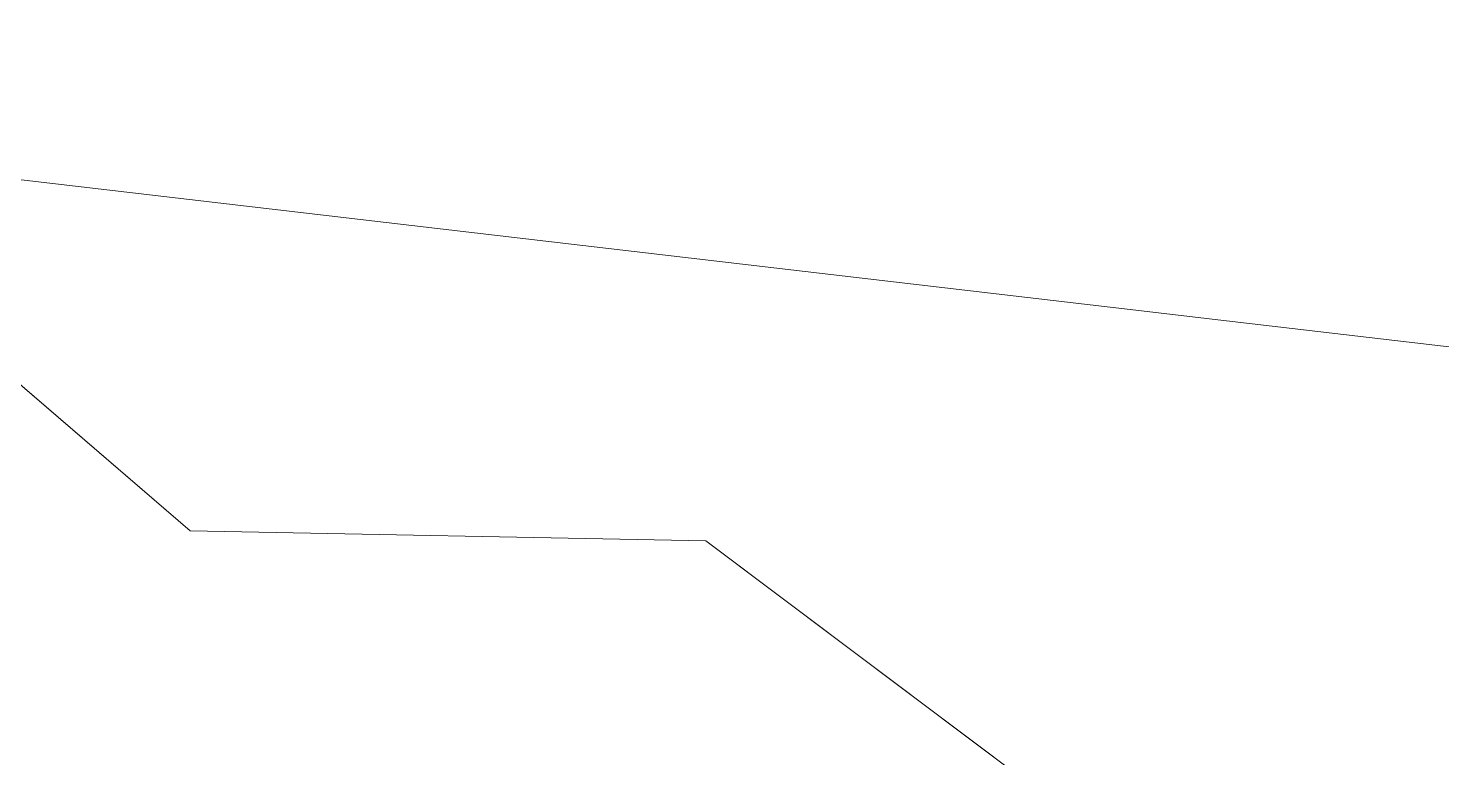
# Model space of a CAD drawing. Header units: metres. Extents: x 302407 to 305113, y 6184433 to 6187336.
# Drawn here: x 303149.6 to 303420.8, y 6186632.7 to 6186772.6 of the extents above; entities that cross this region are included whole.
import ezdxf

# ---------------------------------------------------------------- set-up
doc = ezdxf.new("R2010")
doc.units = ezdxf.units.M
doc.layers.add('Cadastre Land Parcels_SP_EXT', color=7, linetype='Continuous', lineweight=5)

msp = doc.modelspace()

# ---------------------------------------------------------------- linework, layer by layer
at = {"layer": 'Cadastre Land Parcels_SP_EXT', "linetype": 'Continuous'}
for p, q in [((303180.66, 6186676.26), (303095.17, 6186749.77)), ((303279.64, 6186674.34), (303180.66, 6186676.26)), ((303435.97, 6186556.89), (303279.64, 6186674.34))]:
    msp.add_line(p, q, dxfattribs=at)
msp.add_lwpolyline([(303113.94, 6186779.97), (303111.99, 6186771.92), (303105.79, 6186771.8), (303090.22, 6186764.08), (303087.19, 6186750.76), (303095.17, 6186749.77), (303357.22, 6186719.12), (303378.46, 6186716.65), (303566.77, 6186694.67)], dxfattribs=at)
msp.add_lwpolyline([(303566.77, 6186694.67), (303378.46, 6186716.65), (303357.23, 6186719.13), (303095.17, 6186749.77), (303180.66, 6186676.26), (303279.64, 6186674.34), (303435.97, 6186556.89), (303505.71, 6186658.52), (303521.52, 6186667.94), (303566.77, 6186694.67)], close=True, dxfattribs=at)

doc.saveas('drawing.dxf')
